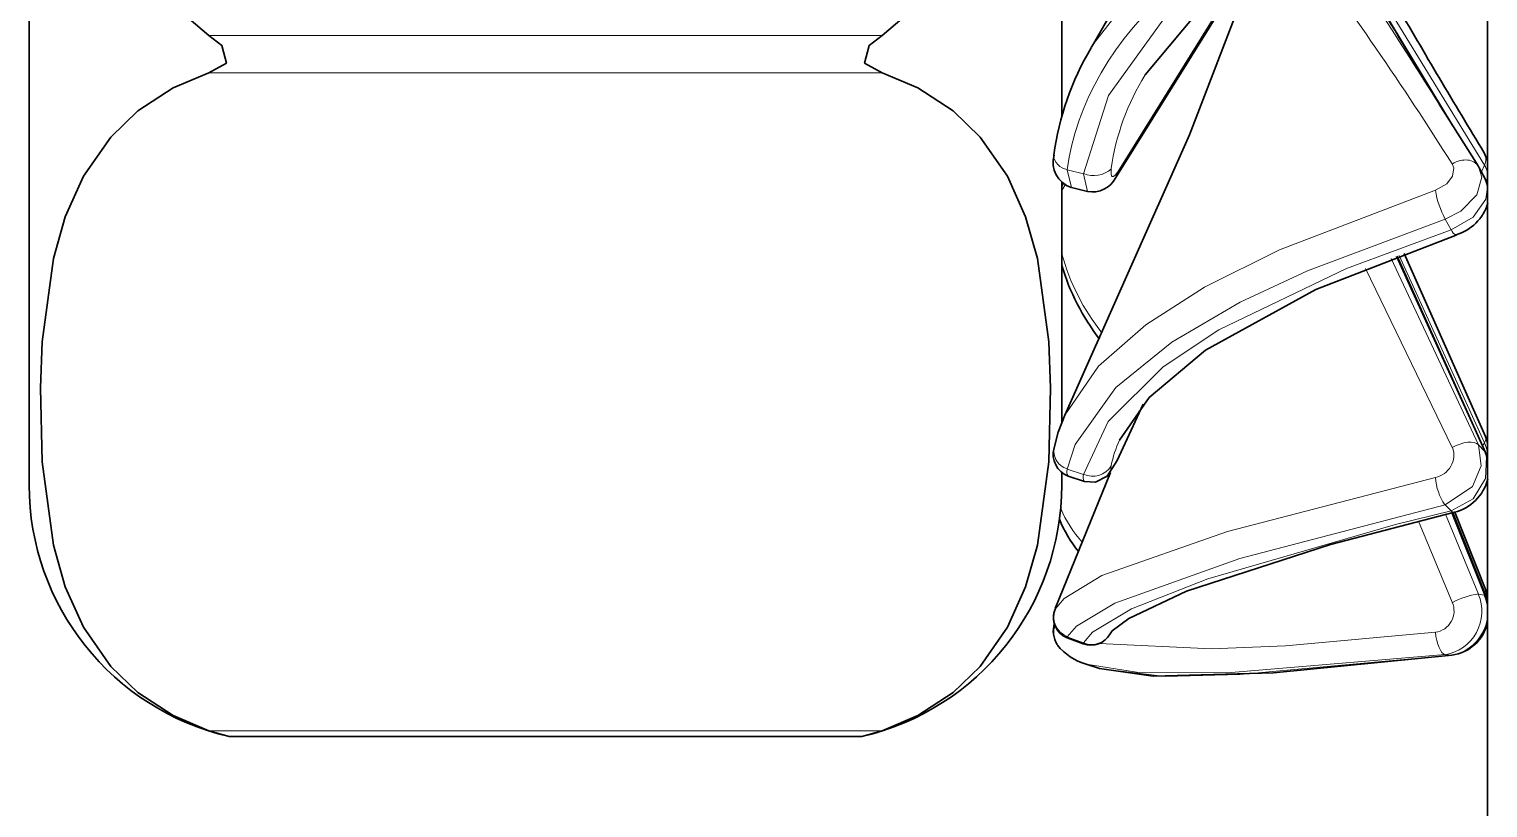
# Model space of a CAD drawing. Extents: x 291 to 834, y 188 to 661.
# Drawn here: x 417.312 to 420.702, y 245.751 to 247.562 of the extents above; entities that cross this region are included whole.
import ezdxf

# ---------------------------------------------------------------- set-up
doc = ezdxf.new("R2010")
doc.units = 0

msp = doc.modelspace()

# ---------------------------------------------------------------- linework, layer by layer
at = {"color": 7, "lineweight": 35, "ltscale": 0.11937}
msp.add_line((417.3121, 246.8775), (417.3121, 251.6523), dxfattribs=at)
at = {"color": 7, "lineweight": 35}
for p, q in [((420.702, 249.0769), (420.702, 192.6969)), ((420.702, 195.5927), (420.702, 246.1812))]:
    msp.add_line(p, q, dxfattribs=at)
at = {"color": 7, "lineweight": 35, "ltscale": 0.018459}
msp.add_line((419.7121, 247.3593), (419.7121, 248.0977), dxfattribs=at)
at = {"color": 7, "lineweight": 35, "ltscale": 0.013755}
msp.add_line((420.702, 247.4769), (420.702, 248.0271), dxfattribs=at)
at = {"color": 7, "lineweight": 35, "ltscale": 0.015551}
msp.add_line((420.702, 247.2565), (420.702, 247.8785), dxfattribs=at)
at = {"color": 7, "lineweight": 35, "ltscale": 0.010039}
msp.add_line((420.702, 247.4769), (420.702, 247.8785), dxfattribs=at)
at = {"color": 7, "lineweight": 35, "ltscale": 0.014263}
msp.add_line((419.8381, 247.2166), (420.1392, 247.7013), dxfattribs=at)
at = {"color": 7, "lineweight": 13, "ltscale": 0.013687}
msp.add_line((419.8422, 247.2297), (420.1308, 247.6949), dxfattribs=at)
at = {"color": 7, "lineweight": 13, "ltscale": 0.010461}
msp.add_line((420.6946, 247.2456), (420.4759, 247.6023), dxfattribs=at)
at = {"color": 7, "lineweight": 13, "ltscale": 0.039131}
for p, q in [((417.7295, 247.5469), (419.2947, 247.5469)), ((417.7295, 247.4603), (419.2947, 247.4603)), ((417.7295, 245.9303), (419.2947, 245.9303))]:
    msp.add_line(p, q, dxfattribs=at)
at = {"color": 7, "lineweight": 35, "ltscale": 0.000257958}
msp.add_line((419.7859, 247.5277), (419.7806, 247.5188), dxfattribs=at)
at = {"color": 7, "lineweight": 35, "ltscale": 0.004242}
msp.add_line((420.5892, 247.3875), (420.6798, 247.2439), dxfattribs=at)
at = {"color": 7, "lineweight": 35, "ltscale": 0.000487757}
msp.add_line((420.6941, 247.2743), (420.702, 247.2565), dxfattribs=at)
at = {"color": 7, "lineweight": 13, "ltscale": 0.000962981}
msp.add_line((419.7249, 247.2348), (419.7624, 247.2257), dxfattribs=at)
at = {"color": 7, "lineweight": 13, "ltscale": 0.001048}
msp.add_line((419.7344, 247.1939), (419.7249, 247.2348), dxfattribs=at)
at = {"color": 7, "lineweight": 13, "ltscale": 0.001057}
msp.add_line((419.7624, 247.2257), (419.7717, 247.1845), dxfattribs=at)
at = {"color": 7, "lineweight": 13, "ltscale": 0.00034326}
msp.add_line((419.8422, 247.2297), (419.8381, 247.2166), dxfattribs=at)
at = {"color": 7, "lineweight": 35, "ltscale": 0.000128233}
msp.add_line((420.6824, 247.2395), (420.6798, 247.2439), dxfattribs=at)
at = {"color": 7, "lineweight": 35, "ltscale": 0.000723291}
msp.add_line((420.696, 247.214), (420.6824, 247.2395), dxfattribs=at)
at = {"color": 7, "lineweight": 13, "ltscale": 0.000431711}
msp.add_line((420.6946, 247.2456), (420.6876, 247.2298), dxfattribs=at)
at = {"color": 7, "lineweight": 35, "ltscale": 0.008211}
msp.add_line((419.7121, 246.8775), (419.7121, 247.206), dxfattribs=at)
at = {"color": 7, "lineweight": 13, "ltscale": 0.000390611}
msp.add_line((419.7204, 247.1997), (419.7122, 247.1864), dxfattribs=at)
at = {"color": 7, "lineweight": 35, "ltscale": 0.000961656}
msp.add_line((419.7344, 247.1939), (419.7717, 247.1845), dxfattribs=at)
at = {"color": 7, "lineweight": 35, "ltscale": 0.000396052}
msp.add_line((420.702, 247.1993), (420.696, 247.214), dxfattribs=at)
at = {"color": 7, "lineweight": 35, "ltscale": 0.00045166}
msp.add_line((420.702, 247.1994), (420.702, 247.2174), dxfattribs=at)
at = {"color": 7, "lineweight": 35, "ltscale": 0.013895}
msp.add_line((420.702, 246.6001), (420.702, 247.1559), dxfattribs=at)
at = {"color": 7, "lineweight": 13, "ltscale": 0.000724253}
msp.add_line((420.6172, 247.0949), (420.6032, 247.1202), dxfattribs=at)
at = {"color": 7, "lineweight": 13, "ltscale": 0.011962}
msp.add_line((420.4774, 247.0287), (420.6807, 246.5955), dxfattribs=at)
at = {"color": 7, "lineweight": 13, "ltscale": 0.012427}
msp.add_line((420.6946, 246.5805), (420.4892, 247.0332), dxfattribs=at)
at = {"color": 7, "lineweight": 35, "ltscale": 0.012516}
msp.add_line((420.4919, 247.0341), (420.6968, 246.5773), dxfattribs=at)
at = {"color": 7, "lineweight": 13, "ltscale": 0.011984}
msp.add_line((420.6946, 246.5995), (420.4961, 247.0358), dxfattribs=at)
at = {"color": 7, "lineweight": 35, "ltscale": 0.011646}
msp.add_line((420.5079, 247.0402), (420.6968, 246.6144), dxfattribs=at)
at = {"color": 7, "lineweight": 13, "ltscale": 0.011573}
msp.add_line((420.4178, 247.0053), (420.6199, 246.5888), dxfattribs=at)
at = {"color": 7, "lineweight": 35, "ltscale": 0.009401}
msp.add_line((417.3121, 246.5015), (417.3121, 246.8775), dxfattribs=at)
at = {"color": 7, "lineweight": 35, "ltscale": 0.00575}
msp.add_line((419.7121, 246.6475), (419.7121, 246.8775), dxfattribs=at)
at = {"color": 7, "lineweight": 35, "ltscale": 0.003623}
msp.add_line((419.841, 246.5584), (419.9017, 246.69), dxfattribs=at)
at = {"color": 7, "lineweight": 13, "ltscale": 0.003448}
msp.add_line((419.8422, 246.5627), (419.9, 246.688), dxfattribs=at)
at = {"color": 7, "lineweight": 35, "ltscale": 0.001059}
msp.add_line((419.7192, 246.6642), (419.7041, 246.6245), dxfattribs=at)
at = {"color": 7, "lineweight": 35, "ltscale": 0.000947943}
msp.add_line((419.7041, 246.6245), (419.6942, 246.5879), dxfattribs=at)
at = {"color": 7, "lineweight": 35, "ltscale": 0.000384547}
msp.add_line((420.6968, 246.6144), (420.702, 246.5999), dxfattribs=at)
at = {"color": 7, "lineweight": 13, "ltscale": 0.000512075}
msp.add_line((420.6946, 246.5805), (420.6807, 246.5955), dxfattribs=at)
at = {"color": 7, "lineweight": 13, "ltscale": 0.000215927}
msp.add_line((420.6946, 246.5995), (420.69, 246.5921), dxfattribs=at)
at = {"color": 7, "lineweight": 35, "ltscale": 0.000390193}
msp.add_line((420.702, 246.5626), (420.6968, 246.5773), dxfattribs=at)
at = {"color": 7, "lineweight": 35, "ltscale": 0.008546}
msp.add_line((419.697, 246.2142), (419.8254, 246.5311), dxfattribs=at)
at = {"color": 7, "lineweight": 35, "ltscale": 0.000728226}
msp.add_line((419.7121, 246.5015), (419.7121, 246.5306), dxfattribs=at)
at = {"color": 7, "lineweight": 13, "ltscale": 0.000986523}
msp.add_line((419.7249, 246.5388), (419.7624, 246.5264), dxfattribs=at)
at = {"color": 7, "lineweight": 35, "ltscale": 0.000986421}
msp.add_line((419.7274, 246.5225), (419.7647, 246.5098), dxfattribs=at)
at = {"color": 7, "lineweight": 35, "ltscale": 0.006771}
msp.add_line((420.702, 246.244), (420.702, 246.5148), dxfattribs=at)
at = {"color": 7, "lineweight": 13, "ltscale": 0.000502047}
msp.add_line((420.6172, 246.4416), (420.6032, 246.456), dxfattribs=at)
at = {"color": 7, "lineweight": 13, "ltscale": 0.005108}
msp.add_line((420.541, 246.4176), (420.6199, 246.2292), dxfattribs=at)
at = {"color": 7, "lineweight": 13, "ltscale": 0.005026}
msp.add_line((420.6044, 246.4339), (420.6807, 246.2479), dxfattribs=at)
at = {"color": 7, "lineweight": 13, "ltscale": 0.005148}
msp.add_line((420.6946, 246.2456), (420.6179, 246.4367), dxfattribs=at)
at = {"color": 7, "lineweight": 13, "ltscale": 0.004987}
msp.add_line((420.6946, 246.2522), (420.6203, 246.4373), dxfattribs=at)
at = {"color": 7, "lineweight": 35, "ltscale": 0.005201}
msp.add_line((420.6208, 246.4374), (420.6977, 246.2441), dxfattribs=at)
at = {"color": 7, "lineweight": 35, "ltscale": 0.00489}
msp.add_line((420.6256, 246.4387), (420.6978, 246.2569), dxfattribs=at)
at = {"color": 7, "lineweight": 13, "ltscale": 0.000352889}
msp.add_line((420.6946, 246.2456), (420.6807, 246.2479), dxfattribs=at)
at = {"color": 7, "lineweight": 13, "ltscale": 0.000142303}
msp.add_line((420.6978, 246.2569), (420.6946, 246.2522), dxfattribs=at)
at = {"color": 7, "lineweight": 13, "ltscale": 8.63336e-05}
msp.add_line((420.6977, 246.2441), (420.6946, 246.2456), dxfattribs=at)
at = {"color": 7, "lineweight": 35, "ltscale": 0.00034937}
msp.add_line((420.702, 246.2308), (420.6977, 246.2441), dxfattribs=at)
at = {"color": 7, "lineweight": 35, "ltscale": 0.000346957}
msp.add_line((420.702, 246.2437), (420.6978, 246.2569), dxfattribs=at)
at = {"color": 7, "lineweight": 13, "ltscale": 3.21885e-05}
msp.add_line((419.6963, 246.2122), (419.6969, 246.2133), dxfattribs=at)
at = {"color": 7, "lineweight": 13, "ltscale": 6.04602e-05}
msp.add_line((419.7245, 246.1467), (419.7249, 246.149), dxfattribs=at)
at = {"color": 7, "lineweight": 35, "ltscale": 0.001002}
msp.add_line((419.7245, 246.1467), (419.7619, 246.1322), dxfattribs=at)
at = {"color": 7, "lineweight": 13, "ltscale": 0.001003}
msp.add_line((419.7249, 246.149), (419.7624, 246.1347), dxfattribs=at)
at = {"color": 7, "lineweight": 13, "ltscale": 6.2618e-05}
msp.add_line((419.7624, 246.1347), (419.7619, 246.1322), dxfattribs=at)
at = {"color": 7, "lineweight": 13, "ltscale": 0.000352029}
msp.add_line((420.6172, 246.1062), (420.6032, 246.1079), dxfattribs=at)
at = {"color": 7, "lineweight": 35, "ltscale": 0.000808109}
msp.add_line((419.769, 246.0852), (419.7997, 246.075), dxfattribs=at)
at = {"color": 7, "lineweight": 35, "ltscale": 0.001228}
for p, q in [((417.7295, 245.9303), (417.7767, 245.9169)), ((419.2947, 245.9303), (419.2475, 245.9169))]:
    msp.add_line(p, q, dxfattribs=at)
at = {"color": 7, "lineweight": 35, "ltscale": 0.036769}
msp.add_line((417.7767, 245.9169), (419.2475, 245.9169), dxfattribs=at)
at = {"color": 7, "lineweight": 35}
for points in [[(417.7295, 247.5469), (417.6464, 247.6172), (417.5645, 247.7247), (417.5017, 247.8456), (417.438, 248.0281), (417.396, 248.2165), (417.3687, 248.4102), (417.3426, 248.7977), (417.3447, 249.4119), (417.3782, 249.8219), (417.4135, 250.0262), (417.4987, 250.3012), (417.5644, 250.429), (417.6379, 250.5275), (417.7295, 250.6069)], [(419.2947, 247.5469), (419.3778, 247.6172), (419.4597, 247.7247), (419.5225, 247.8456), (419.5862, 248.0281), (419.6282, 248.2165), (419.6556, 248.4102), (419.6817, 248.7977), (419.6796, 249.4119), (419.6461, 249.8219), (419.6107, 250.0262), (419.5256, 250.3012), (419.4598, 250.429), (419.3863, 250.5275), (419.2947, 250.6069)], [(419.7859, 247.5277), (420.0239, 247.9433), (420.1347, 248.1899), (420.1583, 248.2723)], [(419.9058, 247.4553), (420.0497, 247.6272), (420.2668, 247.7867), (420.5899, 247.9456), (420.6311, 247.9621)], [(420.3416, 247.8293), (420.4552, 247.6116), (420.6193, 247.3391)], [(419.7192, 246.6642), (420.0089, 247.3161), (420.1135, 247.5883), (420.1483, 247.708)], [(417.7295, 247.5469), (417.76, 247.524), (417.7704, 247.4825), (417.7295, 247.4603)], [(419.2947, 247.5469), (419.2643, 247.524), (419.2538, 247.4825), (419.2947, 247.4603)], [(417.7295, 247.4603), (417.6464, 247.4252), (417.5645, 247.3715), (417.5017, 247.311), (417.438, 247.2197), (417.396, 247.1255), (417.3687, 247.0287), (417.3426, 246.8349), (417.3383, 246.7278)], [(419.2947, 247.4603), (419.3778, 247.4252), (419.4597, 247.3715), (419.5225, 247.311), (419.5862, 247.2197), (419.6282, 247.1255), (419.6556, 247.0287), (419.6817, 246.8349), (419.6859, 246.7278)], [(419.8465, 246.606), (419.9156, 246.7056), (420.046, 246.815), (420.3025, 246.956), (420.6287, 247.083)], [(417.7295, 245.9303), (417.6464, 245.9655), (417.5645, 246.0192), (417.5017, 246.0797), (417.438, 246.1709), (417.396, 246.2652), (417.3687, 246.362), (417.3426, 246.5558), (417.3383, 246.7278)], [(419.2947, 245.9303), (419.3778, 245.9655), (419.4597, 246.0192), (419.5225, 246.0797), (419.5862, 246.1709), (419.6282, 246.2652), (419.6556, 246.362), (419.6817, 246.5558), (419.6859, 246.7278)], [(419.8412, 246.5589), (419.8179, 246.5224), (419.7908, 246.508), (419.7647, 246.5098)], [(419.8244, 246.1558), (419.8295, 246.1623), (419.8679, 246.1912), (420.0023, 246.255), (420.3364, 246.3635), (420.6246, 246.4383)], [(419.7997, 246.075), (419.9244, 246.0569), (420.2043, 246.0651), (420.6187, 246.1062)]]:
    msp.add_lwpolyline(points, dxfattribs=at)
at = {"color": 7, "lineweight": 13}
for points in [[(420.5808, 248.0833), (420.3992, 248.0063), (420.2196, 247.9143), (420.0483, 247.8034), (419.8998, 247.6741), (419.7859, 247.5277)], [(419.7624, 247.2257), (419.8206, 247.4077), (419.9494, 247.5856), (420.0779, 247.7), (420.2241, 247.7989), (420.3783, 247.8828), (420.6172, 247.9872)], [(419.8268, 247.2379), (419.8266, 247.2245), (419.828, 247.2206), (419.8291, 247.2195), (419.8304, 247.219), (419.8325, 247.2193), (419.8372, 247.223), (419.8422, 247.2297)], [(420.6199, 247.2486), (420.6234, 247.2395), (420.6203, 247.22), (420.6068, 247.2023), (420.5808, 247.1872)], [(420.6807, 247.2424), (420.6882, 247.2176), (420.6766, 247.1765), (420.64, 247.1385), (420.6032, 247.1202)], [(420.6172, 247.0949), (420.6684, 247.1247), (420.6976, 247.1663), (420.7018, 247.194), (420.6946, 247.2165)], [(420.5808, 247.1872), (420.2183, 247.0485), (420.0438, 246.9615), (419.9073, 246.8745), (419.7973, 246.778), (419.7192, 246.6642)], [(420.6032, 247.1202), (420.2834, 247.0001), (420.127, 246.9268), (419.9679, 246.834), (419.8375, 246.7288), (419.743, 246.5957), (419.7249, 246.5388)], [(419.7624, 246.5264), (419.8203, 246.6497), (419.9481, 246.7763), (420.0775, 246.8626), (420.3739, 247.0054), (420.6172, 247.0949)], [(420.6807, 246.5955), (420.6873, 246.5465), (420.6667, 246.4981), (420.6032, 246.456)], [(420.6172, 246.4416), (420.6683, 246.4699), (420.6974, 246.5165), (420.6994, 246.5669), (420.6946, 246.5805)], [(419.8268, 246.5468), (419.8262, 246.5419), (419.8264, 246.5404), (419.8272, 246.5394), (419.8289, 246.5403), (419.8341, 246.5472), (419.8422, 246.5627)], [(420.5808, 246.5191), (420.0972, 246.394), (419.8056, 246.2913), (419.7175, 246.2379), (419.6969, 246.2133)], [(420.6032, 246.456), (420.1259, 246.3307), (419.8358, 246.2273), (419.7461, 246.1736), (419.7249, 246.149)], [(419.7624, 246.1347), (419.7839, 246.1592), (419.8742, 246.2139), (420.0513, 246.2838), (420.4879, 246.4096), (420.6172, 246.4416)], [(420.5808, 246.1594), (420.2319, 246.128), (420.0604, 246.1204), (419.7989, 246.1329)], [(420.6032, 246.1079), (420.1055, 246.0654), (419.8862, 246.0663), (419.769, 246.0852)], [(419.7997, 246.075), (419.9525, 246.0568), (420.126, 246.0607), (420.6172, 246.1062)]]:
    msp.add_lwpolyline(points, dxfattribs=at)
for centre, radius, start, end in [((407.5222, 239.2375), 15.4001, 31.95193, 33.84131), ((430.7342, 253.693), 11.9442, 209.43147, 211.90494), ((414.0194, 243.0999), 7.7954, 32.15111, 36.8881), ((420.3912, 247.1556), 0.5704, 148.3043, 171.6983), ((419.7304, 247.273), 0.0378, 186.1541, 261.8541), ((420.6666, 247.2597), 0.0312, 333.2328, 28.0707), ((419.7868, 247.2813), 0.06, 246.2897, 312.6893), ((420.6647, 247.2231), 0.0371, 342.2783, 36.954), ((419.7396, 247.1883), 0.0275, 148.859, 183.8421), ((420.7909, 247.2203), 0.2128, 188.9519, 208.063), ((420.636, 247.1003), 0.0191, 196.0074, 247.2328), ((420.2199, 247.1811), 0.5272, 195.6169, 218.2503), ((420.6817, 246.6092), 0.0161, 322.9888, 18.716), ((419.7369, 246.5809), 0.0432, 159.4992, 254.158), ((420.1015, 246.4882), 0.2809, 155.1878, 167.9371), ((420.5704, 246.5716), 0.0531, 281.1391, 19.1964), ((420.6227, 246.5659), 0.0794, 0.7756, 24.9864), ((419.7839, 246.5726), 0.0506, 244.9747, 329.0019), ((419.7419, 246.5319), 0.0178, 157.8776, 212.8106), ((419.7797, 246.5192), 0.0182, 157.5466, 212.1323), ((420.7057, 246.5262), 0.1249, 183.2601, 214.3872), ((419.9518, 246.5481), 0.2624, 202.6542, 222.9901), ((420.6241, 246.4467), 0.00853, 216.8676, 273.6408), ((420.5865, 246.2078), 0.102, 279.4926, 23.1), ((420.6002, 246.206), 0.102, 279.6593, 22.7284), ((420.7047, 246.0704), 0.1796, 97.7168, 118.117), ((419.7432, 246.1954), 0.0497, 158.8698, 248.4434), ((420.5734, 246.2091), 0.0505, 278.4363, 23.3186), ((419.7423, 246.1579), 0.0489, 158.189, 215.009), ((419.7817, 246.1798), 0.049, 246.8271, 337.2852)]:
    msp.add_arc(centre, radius, start, end, dxfattribs=at)
at = {"color": 7, "lineweight": 35}
for centre, radius, start, end in [((433.8133, 255.2812), 15.3695, 209.88628, 211.3963), ((420.3506, 247.1797), 0.6631, 149.253, 172.2612), ((419.7538, 247.252), 0.0617, 164.196, 251.5587), ((419.7835, 247.2435), 0.0604, 258.7121, 333.845), ((420.5954, 247.1904), 0.1122, 287.2705, 342.5781), ((420.2252, 247.1668), 0.5358, 196.763, 217.424), ((419.7459, 246.5727), 0.0536, 163.5665, 249.7007), ((420.5988, 246.5418), 0.1067, 284.0118, 345.4415), ((417.9121, 246.5015), 0.6, 180, 256.961), ((419.1121, 246.5015), 0.6, 283.039, 0), ((419.9688, 246.5253), 0.2815, 201.4475, 219.2571), ((419.7431, 246.1935), 0.0504, 157.2134, 248.3764), ((419.7553, 246.1633), 0.0628, 164.6399, 210.9929), ((420.6058, 246.2039), 0.0987, 277.4996, 346.7948), ((419.7797, 246.1797), 0.0507, 249.4814, 331.9302), ((419.8017, 246.2075), 0.1264, 218.0029, 255.0358)]:
    msp.add_arc(centre, radius, start, end, dxfattribs=at)
at = {"color": 7, "lineweight": 13}
for centre, major_axis, ratio, start_param, end_param in [((502.9369, 230.5585), (83.2057, -16.7133), 0.082829, 3.012378, 3.14693), ((420.6375, 247.2173), (0.0423, 0.0266), 0.717317, 6.233419, 7.817825), ((420.6375, 246.5713), (0.0453, 0.0211), 0.472412, 0.158529, 1.742935), ((420.5989, 246.1575), (0.0057, -0.0497), 0.357597, 4.632693, 6.200787)]:
    msp.add_ellipse(centre, major_axis=major_axis, ratio=ratio, start_param=start_param, end_param=end_param, dxfattribs=at)

doc.saveas('drawing.dxf')
